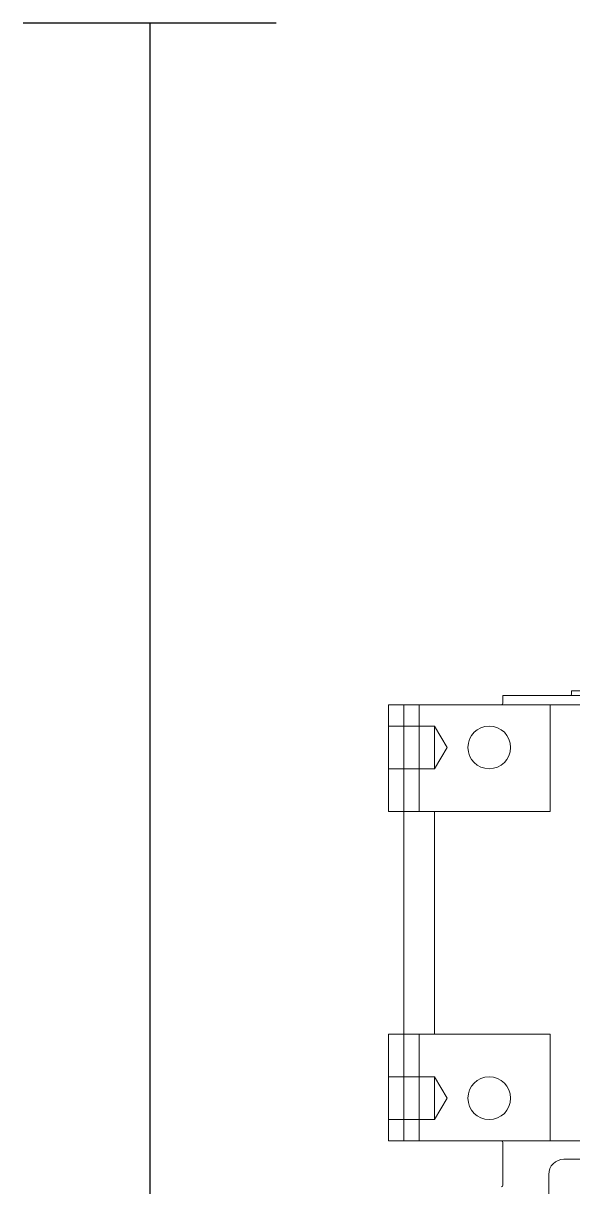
# Model space of a CAD drawing. Header units: millimetres. Extents: x -6314 to 11113, y -129 to 3675.
# Drawn here: x 925.8 to 965.4, y 1210 to 1293.9 of the extents above; entities that cross this region are included whole.
import ezdxf

# ---------------------------------------------------------------- set-up
doc = ezdxf.new("R2010")
doc.units = ezdxf.units.MM
doc.layers.add('Equipment', color=123, linetype='Continuous')

# ---------------------------------------------------------------- blocks, each defined once
blk = doc.blocks.new('A$C22f65225')
at = {"layer": 'Equipment', "linetype": 'Continuous', "lineweight": 0, "extrusion": (0, 1, 0)}
for p, q in [((-13, 334.27), (13, 334.27)), ((-13, 334.27), (-13, 334.07)), ((-23, 333.37), (-25, 333.37)), ((-25, 333.37), (-25, 326.37)), ((-24, 333.37), (-24, 326.37)), ((-23, 333.37), (-14.4, 333.37)), ((-23, 326.37), (-23, 333.37)), ((-17.5, 333.97), (17.5, 333.97)), ((-17.5, 333.97), (-17.5, 333.47)), ((-14.4, 333.37), (14.4, 333.37)), ((-14.4, 326.37), (-14.4, 333.37)), ((-22, 331.97), (-25, 331.97)), ((-22, 331.97), (-22, 330.57)), ((-21.159, 330.57), (-22, 331.97)), ((-22, 330.57), (-22, 329.17)), ((-21.159, 330.57), (-22, 329.17)), ((-22, 329.17), (-25, 329.17)), ((-25, 326.37), (-23, 326.37)), ((-24, 326.37), (-24, 311.77)), ((-23, 326.37), (-14.4, 326.37)), ((-22, 311.77), (-22, 326.37)), ((-23, 311.77), (-25, 311.77)), ((-25, 311.77), (-25, 304.77)), ((-24, 311.77), (-24, 304.77)), ((-14.4, 311.77), (-23, 311.77)), ((-23, 304.77), (-23, 311.77)), ((-14.4, 304.77), (-14.4, 311.77)), ((-22, 308.97), (-25, 308.97)), ((-22, 308.97), (-22, 307.57)), ((-21.159, 307.57), (-22, 308.97)), ((-22, 307.57), (-22, 306.17)), ((-21.159, 307.57), (-22, 306.17)), ((-22, 306.17), (-25, 306.17)), ((-25, 304.77), (-23, 304.77)), ((-14.4, 304.77), (-23, 304.77)), ((-17.5, 304.67), (-17.5, 301.87)), ((14.4, 304.77), (-14.4, 304.77)), ((13.5, 303.57), (-13.5, 303.57)), ((-14.5, 302.57), (-14.5, 285.57))]:
    blk.add_line(p, q, dxfattribs=at)
at = {"layer": 'Equipment', "linetype": 'Continuous', "lineweight": 0, "extrusion": (0, 0, -1)}
for centre in [(18.4, 330.57), (18.4, 307.57)]:
    blk.add_circle(centre, 1.4, dxfattribs=at)
for centre, radius, start, end in [((17.6, 333.47), 0.1, 180, 270), ((13.1, 334.07), 0.1, 180, 270), ((17.6, 304.67), 0.1, 90, 180), ((13.5, 302.57), 1, 0, 90), ((17.6, 301.87), 0.1, 180, 270)]:
    blk.add_arc(centre, radius, start, end, dxfattribs=at)

msp = doc.modelspace()

# ---------------------------------------------------------------- linework, layer by layer
at = {"linetype": 'Continuous', "lineweight": -3}
msp.add_line((944.006, 1293.941), (925.76, 1293.941), dxfattribs=at)
msp.add_lwpolyline([(934.883, 1293.941), (934.883, 1200.111), (934.883, 1200.111)])

# ---------------------------------------------------------------- block references
at = {"xscale": 1.1, "yscale": 1.1, "zscale": 1.1}
msp.add_blockref('A$C22f65225', (979.627, 878.095), dxfattribs=at)

doc.saveas('drawing.dxf')
